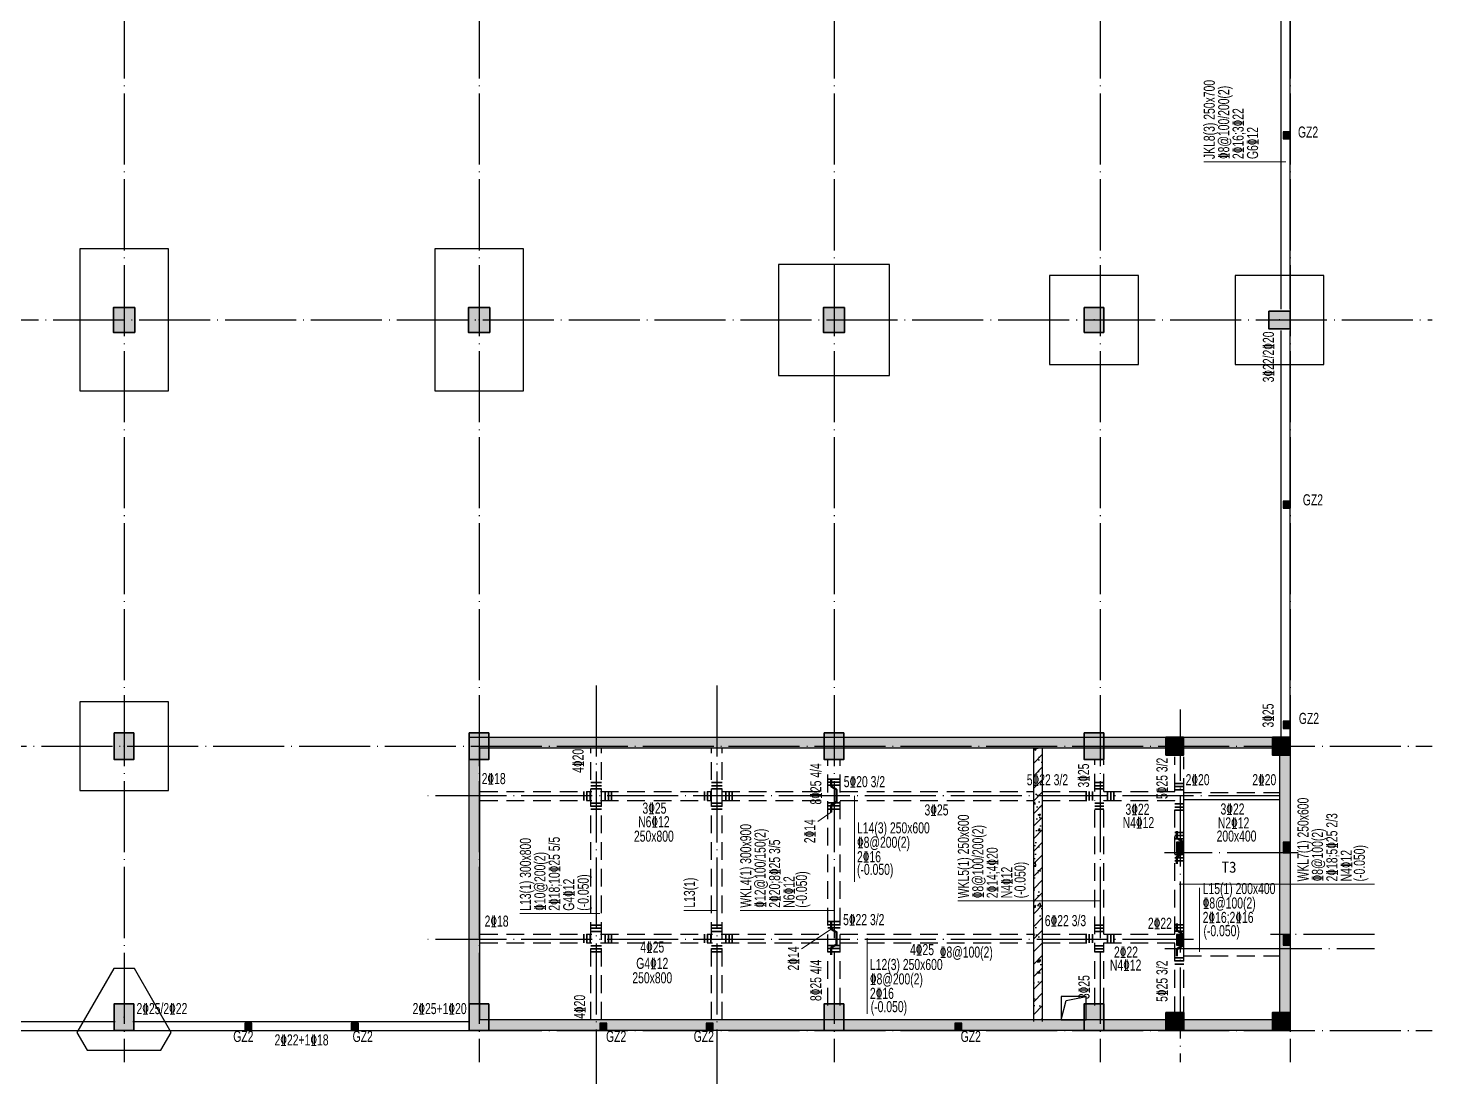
# Model space of a CAD drawing. Extents: x -695511 to 885008, y -751583 to -95266.
# Drawn here: x -158535 to -118336, y -399607 to -370106 of the extents above; entities that cross this region are included whole.
import ezdxf
from ezdxf.enums import TextEntityAlignment as Align

# ---------------------------------------------------------------- set-up
doc = ezdxf.new("R2010")
doc.units = 0
doc.header["$LTSCALE"] = 1000
doc.header["$MEASUREMENT"] = 0
doc.linetypes.add('DOTE', pattern=[2.42, 2, -0.2, 0.02, -0.2])
doc.linetypes.add('线型3', pattern=[750, 500, -250])
for name, color, linetype in [('13', 13, 'Continuous'), ('14', 1, 'Continuous'), ('3T_GLASS', 5, 'Continuous'), ('_0', 7, 'Continuous'), ('BASE', 2, 'Continuous'), ('DOTE', 1, 'Continuous'), ('GZ', 211, 'Continuous'), ('PUB_HATCH', 8, 'Continuous'), ('SEDOTE', 40, 'DOTE'), ('TZ', 11, 'Continuous'), ('WALL', 4, 'Continuous'), ('填充', 8, 'Continuous')]:
    doc.layers.add(name, color=color, linetype=linetype)
for name, color, linetype, lineweight in [('BEAM', 4, 'Continuous', 25), ('BEAM-DASH', 4, '线型3', 25), ('梁原位标注', 7, 'Continuous', 18), ('梁名称编号', 2, 'Continuous', 18), ('梁标注引线', 2, 'Continuous', 18), ('梁附加吊筋', 1, 'Continuous', 50), ('梁附加箍筋', 1, 'Continuous', 35), ('梁集中标注', 2, 'Continuous', 18), ('砼柱', 2, 'Continuous', 35)]:
    doc.layers.add(name, color=color, linetype=linetype, lineweight=lineweight)
doc.styles.add('_HZTXT', font='gs_txt.shx', dxfattribs={"width": 0.8, "bigfont": 'HZTXT.shx'})
doc.styles.add('HT', font='simhei.ttf', dxfattribs={"width": 0.7})
doc.styles.add('hztxt', font='romand_pkpm', dxfattribs={"bigfont": 'gbcbig'})
doc.styles.add('hztxt0', font='romans.shx', dxfattribs={"bigfont": 'gbcbig0.shx'})
doc.styles.get("Standard").update_dxf_attribs({"font": 'gbenor.shx', "bigfont": 'gbcbig.shx'})
doc.styles.add('宋体', font='simsun.ttc')
doc.styles.add('样式 1', font='GS_TXT.shx', dxfattribs={"width": 0.7, "height": 375, "bigfont": 'yjkchn.shx'})
pattern_1 = [(45, (0, 0), (-176.776695, 176.776695), []), (50, (0, 0), (717.2602, -62.75213), [75, -825]), (355, (0, 0), (-138.75133, 752.19213), [60, -660]), (100.4514, (59.8, -5.2), (578.5094, 689.43954), [63.7402, -701.1421]), (46.1842, (0, 200), (1067.24105, -165.519), [112.5, -1237.5]), (96.6356, (88.9, 186.2), (934.6627, 974.1179), [95.6103, -1051.713]), (351.1842, (0, 200), (934.662, 974.1186), [90, -990]), (21, (100, 150), (596.90705, -402.6189), [75, -825]), (326, (100, 150), (243.3153, 725.15005), [60, -660]), (71.4514, (149.74, 116.45), (840.2226, 322.5305), [63.7402, -701.1421]), (37.5, (0, 0), (12.159855, 332.89385), [0, -652, 0, -670, 0, -662.5]), (7.5, (0, 0), (263.06954, 394.41171), [0, -382, 0, -637, 0, -252.5]), (327.5, (-223, 0), (533.82244, -22.55487), [0, -250, 0, -780, 0, -1035]), (317.5, (-323, 0), (583.18617, 100.10498), [0, -325, 0, -518, 0, -735])]

# ---------------------------------------------------------------- blocks, each defined once
blk = doc.blocks.new('zw')
at = {"layer": 'DOTE', "linetype": 'DOTE'}
for p, q in [((-110223, -1007232), (-110223, -1049032)), ((-100223, -1007232), (-100223, -1049032)), ((-90223, -1007232), (-90223, -1049032)), ((-82723, -1007232), (-82723, -1049032)), ((-77373, -1007232), (-77373, -1049032)), ((-172717, -1028132), (-73373, -1028132)), ((-80471, -1039103), (-80471, -1049032)), ((-187573, -1040132), (-73373, -1040132)), ((-187573, -1048132), (-73373, -1048132))]:
    blk.add_line(p, q, dxfattribs=at)
blk = doc.blocks.new('1fmb')
at = {"layer": 'PUB_HATCH'}
h = blk.add_hatch(dxfattribs=at)
h.set_pattern_fill('钢筋混凝土', color=256, scale=100)
h.set_pattern_definition(pattern_1)
h.paths.add_polyline_path([(-100498, -807894), (-77373, -807894), (-77373, -799644), (-100498, -799644)])
h.paths.add_polyline_path([(-77673, -799944), (-77673, -807594), (-100198, -807594), (-100198, -799944)], flags=16)
h.paths.add_polyline_path([(-84348, -807594), (-84348, -799944), (-84598, -799944), (-84598, -807594)], flags=0)
h = blk.add_hatch(dxfattribs=at)
h.set_pattern_fill('钢筋混凝土', color=256, scale=100)
h.set_pattern_definition(pattern_1)
h.paths.add_polyline_path([(-84348, -807594), (-84348, -799944), (-84598, -799944), (-84598, -807594)])
at = {"layer": '_0'}
blk.add_lwpolyline([(-83823, -807594), (-83687, -807055), (-83123, -806944)], dxfattribs=at)
blk.add_lwpolyline([(-83823, -807594), (-83123, -807594), (-83123, -806944), (-83823, -806944)], close=True, dxfattribs=at)
at = {"layer": 'BEAM'}
for p, q in [((-77623, -787594), (-77623, -776194)), ((-77373, -787594), (-77373, -776194)), ((-77623, -799694), (-77623, -788194)), ((-77373, -799694), (-77373, -788194)), ((-80371, -805434), (-80371, -801194)), ((-80371, -801394), (-77673, -801394)), ((-80371, -805594), (-77673, -805594)), ((-119973, -807644), (-110473, -807644)), ((-119973, -807894), (-110473, -807894)), ((-109973, -807644), (-100498, -807644)), ((-109973, -807894), (-100498, -807894))]:
    blk.add_line(p, q, dxfattribs=at)
at = {"layer": 'BEAM-DASH', "ltscale": 0.001}
for p, q in [((-97073, -807594), (-97073, -799944)), ((-96773, -807594), (-96773, -799944)), ((-93673, -807594), (-93673, -799944)), ((-93373, -807594), (-93373, -799944)), ((-90398, -807194), (-90398, -800294)), ((-90048, -807194), (-90048, -800294)), ((-82873, -801169), (-82873, -800294)), ((-82623, -801169), (-82623, -800294)), ((-80621, -801169), (-80621, -800194)), ((-80371, -801294), (-80371, -800194)), ((-100198, -801169), (-97048, -801169)), ((-100198, -801419), (-97048, -801419)), ((-96798, -801169), (-93673, -801169)), ((-96798, -801419), (-93673, -801419)), ((-93373, -801169), (-90398, -801169)), ((-93373, -801419), (-90398, -801419)), ((-90048, -801169), (-84598, -801169)), ((-90048, -801419), (-84598, -801419)), ((-84348, -801169), (-82873, -801169)), ((-84348, -801419), (-82873, -801419)), ((-82873, -805184), (-82873, -801419)), ((-82623, -801169), (-80621, -801169)), ((-82623, -801419), (-80621, -801419)), ((-82623, -805184), (-82623, -801419)), ((-80621, -805184), (-80621, -801419)), ((-80371, -801194), (-77673, -801194)), ((-100198, -805184), (-97048, -805184)), ((-100198, -805434), (-97048, -805434)), ((-96798, -805184), (-93648, -805184)), ((-96798, -805434), (-93648, -805434)), ((-93398, -805184), (-90398, -805184)), ((-93398, -805434), (-90398, -805434)), ((-90048, -805184), (-84598, -805184)), ((-90048, -805434), (-84598, -805434)), ((-84348, -805184), (-82873, -805184)), ((-84348, -805434), (-82873, -805434)), ((-82873, -807194), (-82873, -805434)), ((-82623, -805184), (-80621, -805184)), ((-82623, -807194), (-82623, -805434)), ((-82623, -805434), (-80621, -805434)), ((-80621, -807444), (-80621, -805434)), ((-80371, -807444), (-80371, -805234)), ((-80371, -805794), (-77673, -805794))]:
    blk.add_line(p, q, dxfattribs=at)
at = {"layer": 'WALL', "color": 6}
for p, q in [((-84598, -807644), (-84598, -799944)), ((-84348, -807644), (-84348, -799944))]:
    blk.add_line(p, q, dxfattribs=at)
for points in [[(-100498, -799644), (-77373, -799644), (-77373, -807894), (-100498, -807894)], [(-100198, -799944), (-77673, -799944), (-77673, -807594), (-100198, -807594)]]:
    blk.add_lwpolyline(points, close=True, dxfattribs=at)
blk = doc.blocks.new('1fcol')
at = {"layer": '填充'}
h = blk.add_hatch(color=256, dxfattribs=at)
h.dxf.hatch_style = 1
h.paths.add_polyline_path([(-139093, -882913), (-139693, -882913), (-139693, -883613), (-139093, -883613)])
h = blk.add_hatch(color=256, dxfattribs=at)
h.dxf.hatch_style = 1
h.paths.add_polyline_path([(-129093, -882913), (-129693, -882913), (-129693, -883613), (-129093, -883613)])
h = blk.add_hatch(color=256, dxfattribs=at)
h.dxf.hatch_style = 1
h.paths.add_polyline_path([(-119093, -882913), (-119693, -882913), (-119693, -883613), (-119093, -883613)])
h = blk.add_hatch(color=256, dxfattribs=at)
h.dxf.hatch_style = 1
h.paths.add_polyline_path([(-111793, -882913), (-112343, -882913), (-112343, -883613), (-111793, -883613)])
h = blk.add_hatch(color=256, dxfattribs=at)
h.dxf.hatch_style = 1
h.paths.add_polyline_path([(-107143, -883013), (-107143, -883513), (-106543, -883513), (-106543, -883013)])
h = blk.add_hatch(color=256, dxfattribs=at)
h.dxf.hatch_style = 1
h.paths.add_polyline_path([(-139118, -894888), (-139668, -894888), (-139668, -895638), (-139118, -895638)])
h = blk.add_hatch(color=256, dxfattribs=at)
h.dxf.hatch_style = 1
h.paths.add_polyline_path([(-129118, -894888), (-129668, -894888), (-129668, -895638), (-129118, -895638)])
h = blk.add_hatch(color=256, dxfattribs=at)
h.dxf.hatch_style = 1
h.paths.add_polyline_path([(-119118, -894888), (-119668, -894888), (-119668, -895638), (-119118, -895638)])
h = blk.add_hatch(color=256, dxfattribs=at)
h.dxf.hatch_style = 1
h.paths.add_polyline_path([(-111793, -894888), (-112343, -894888), (-112343, -895638), (-111793, -895638)])
h = blk.add_hatch(color=256, dxfattribs=at)
h.dxf.hatch_style = 1
h.paths.add_polyline_path([(-109543, -895013), (-110043, -895013), (-110043, -895513), (-109543, -895513)])
h = blk.add_hatch(color=256, dxfattribs=at)
h.dxf.hatch_style = 1
h.paths.add_polyline_path([(-106543, -895013), (-107043, -895013), (-107043, -895513), (-106543, -895513)])
h = blk.add_hatch(color=256, dxfattribs=at)
h.dxf.hatch_style = 1
h.paths.add_polyline_path([(-139118, -902513), (-139668, -902513), (-139668, -903263), (-139118, -903263)])
h = blk.add_hatch(color=256, dxfattribs=at)
h.dxf.hatch_style = 1
h.paths.add_polyline_path([(-129118, -902513), (-129668, -902513), (-129668, -903263), (-129118, -903263)])
h = blk.add_hatch(color=256, dxfattribs=at)
h.dxf.hatch_style = 1
h.paths.add_polyline_path([(-119118, -902513), (-119668, -902513), (-119668, -903263), (-119118, -903263)])
h = blk.add_hatch(color=256, dxfattribs=at)
h.dxf.hatch_style = 1
h.paths.add_polyline_path([(-111793, -902513), (-112343, -902513), (-112343, -903263), (-111793, -903263)])
h = blk.add_hatch(color=256, dxfattribs=at)
h.dxf.hatch_style = 1
h.paths.add_polyline_path([(-109541, -902763), (-110041, -902763), (-110041, -903263), (-109541, -903263)])
h = blk.add_hatch(color=256, dxfattribs=at)
h.dxf.hatch_style = 1
h.paths.add_polyline_path([(-106543, -902763), (-107043, -902763), (-107043, -903263), (-106543, -903263)])
at = {"layer": '砼柱', "lineweight": 35}
for points in [[(-139093, -882913), (-139693, -882913), (-139693, -883613), (-139093, -883613)], [(-129093, -882913), (-129693, -882913), (-129693, -883613), (-129093, -883613)], [(-119093, -882913), (-119693, -882913), (-119693, -883613), (-119093, -883613)], [(-111793, -882913), (-112343, -882913), (-112343, -883613), (-111793, -883613)], [(-107143, -883013), (-107143, -883513), (-106543, -883513), (-106543, -883013)], [(-139118, -894888), (-139668, -894888), (-139668, -895638), (-139118, -895638)], [(-129118, -894888), (-129668, -894888), (-129668, -895638), (-129118, -895638)], [(-119118, -894888), (-119668, -894888), (-119668, -895638), (-119118, -895638)], [(-111793, -894888), (-112343, -894888), (-112343, -895638), (-111793, -895638)], [(-109543, -895013), (-110043, -895013), (-110043, -895513), (-109543, -895513)], [(-106543, -895013), (-107043, -895013), (-107043, -895513), (-106543, -895513)], [(-139118, -902513), (-139668, -902513), (-139668, -903263), (-139118, -903263)], [(-129118, -902513), (-129668, -902513), (-129668, -903263), (-129118, -903263)], [(-119118, -902513), (-119668, -902513), (-119668, -903263), (-119118, -903263)], [(-111793, -902513), (-112343, -902513), (-112343, -903263), (-111793, -903263)], [(-109541, -902763), (-110041, -902763), (-110041, -903263), (-109541, -903263)], [(-106543, -902763), (-107043, -902763), (-107043, -903263), (-106543, -903263)]]:
    blk.add_lwpolyline(points, close=True, dxfattribs=at)
blk = doc.blocks.new('1fgzz')
at = {"layer": 'GZ'}
h = blk.add_hatch(color=256, dxfattribs=at)
h.dxf.hatch_style = 1
h.paths.add_polyline_path([(-76282, -644601), (-76282, -644401), (-76482, -644401), (-76482, -644601)])
h = blk.add_hatch(color=256, dxfattribs=at)
h.dxf.hatch_style = 1
h.paths.add_polyline_path([(-76282, -655001), (-76282, -654801), (-76482, -654801), (-76482, -655001)])
h = blk.add_hatch(color=256, dxfattribs=at)
h.dxf.hatch_style = 1
h.paths.add_polyline_path([(-76282, -661201), (-76282, -661001), (-76482, -661001), (-76482, -661201)])
h = blk.add_hatch(color=256, dxfattribs=at)
h.dxf.hatch_style = 1
h.paths.add_polyline_path([(-105532, -669701), (-105532, -669501), (-105732, -669501), (-105732, -669701)])
h = blk.add_hatch(color=256, dxfattribs=at)
h.dxf.hatch_style = 1
h.paths.add_polyline_path([(-102532, -669701), (-102532, -669501), (-102732, -669501), (-102732, -669701)])
h = blk.add_hatch(color=256, dxfattribs=at)
h.dxf.hatch_style = 1
h.paths.add_polyline_path([(-95532, -669701), (-95532, -669501), (-95732, -669501), (-95732, -669701)])
h = blk.add_hatch(color=256, dxfattribs=at)
h.dxf.hatch_style = 1
h.paths.add_polyline_path([(-92532, -669701), (-92532, -669501), (-92732, -669501), (-92732, -669701)])
h = blk.add_hatch(color=256, dxfattribs=at)
h.dxf.hatch_style = 1
h.paths.add_polyline_path([(-85532, -669701), (-85532, -669501), (-85732, -669501), (-85732, -669701)])
for points in [[(-76282, -644601), (-76282, -644401), (-76482, -644401), (-76482, -644601), (-76282, -644601)], [(-76282, -655001), (-76282, -654801), (-76482, -654801), (-76482, -655001), (-76282, -655001)], [(-76282, -661201), (-76282, -661001), (-76482, -661001), (-76482, -661201), (-76282, -661201)], [(-105532, -669701), (-105532, -669501), (-105732, -669501), (-105732, -669701), (-105532, -669701)], [(-102532, -669701), (-102532, -669501), (-102732, -669501), (-102732, -669701), (-102532, -669701)], [(-95532, -669701), (-95532, -669501), (-95732, -669501), (-95732, -669701), (-95532, -669701)], [(-92532, -669701), (-92532, -669501), (-92732, -669501), (-92732, -669701), (-92532, -669701)], [(-85532, -669701), (-85532, -669501), (-85732, -669501), (-85732, -669701), (-85532, -669701)]]:
    blk.add_lwpolyline(points, dxfattribs=at)
blk = doc.blocks.new('ct1')
at = {"layer": 'BASE', "color": 9}
for points in [[(-464600, -687823), (-462100, -687823), (-462100, -683823), (-464600, -683823)], [(-454600, -687823), (-452100, -687823), (-452100, -683823), (-454600, -683823)], [(-444911, -687384), (-441789, -687384), (-441789, -684262), (-444911, -684262)], [(-434775, -687073), (-434775, -684573), (-437275, -684573), (-437275, -687073)], [(-429550, -687073), (-429550, -684573), (-432050, -684573), (-432050, -687073)], [(-462100, -699073), (-462100, -696573), (-464600, -696573), (-464600, -699073)], [(-463639, -704082), (-464677, -705881), (-464389, -706381), (-462311, -706381), (-462023, -705881), (-463061, -704082)]]:
    blk.add_lwpolyline(points, close=True, dxfattribs=at)
for p in [(-463350, -685823), (-463350, -685823), (-453350, -685823), (-453350, -685823), (-443350, -685823), (-436025, -685823), (-430800, -685823), (-463350, -697823), (-463350, -705448)]:
    blk.add_point(p, dxfattribs=at)
blk = doc.blocks.new('弘吉车间2')
at = {"layer": '14'}
h = blk.add_hatch(dxfattribs=at)
h.set_pattern_fill('ANSI31', color=256, scale=100, angle=135, style=0)
h.set_pattern_definition([(180, (-226475.39, -78017.824), (-3e-15, -12.5), [])])
edge = h.paths.add_edge_path()
edge.add_line((-9011, 2855), (-9011, 2773))
edge.add_line((-9011, 2773), (-9152, 2773))
edge.add_line((-9152, 2773), (-9152, 3084))
edge.add_arc((-9062, 3084), 90, 90, 180, ccw=False)
edge.add_line((-9062, 3174), (-8271, 3174))
edge.add_arc((-8271, 3084), 90, 0, 90, ccw=False)
edge.add_line((-8181, 3084), (-8181, 2768))
edge.add_line((-8181, 2768), (-8311, 2768))
edge.add_line((-8311, 2768), (-8311, 2862))
edge.add_line((-8311, 2862), (-8282, 2862))
edge.add_line((-8282, 2862), (-8268, 2862))
edge.add_line((-8268, 2862), (-8268, 3074))
edge.add_line((-8268, 3074), (-9055, 3074))
edge.add_line((-9055, 3074), (-9055, 2855))
edge.add_line((-9055, 2855), (-9011, 2855))
h.paths.add_polyline_path([(-8629, 2622), (-8629, 3030), (-8321, 3030), (-8321, 2942), (-8535, 2942), (-8535, 2855), (-8362, 2855), (-8362, 2525), (-8542, 2525), (-8542, 2442), (-8320, 2442), (-8320, 2365), (-8628, 2365), (-8628, 2526), (-8697, 2526), (-8697, 2365), (-9006, 2365), (-9006, 2442), (-8784, 2442), (-8784, 2525), (-8963, 2525), (-8963, 2855), (-8790, 2855), (-8790, 2942), (-9004, 2942), (-9004, 3030), (-8697, 3030), (-8697, 2622)])
h.paths.add_polyline_path([(-8874, 2772), (-8776, 2772), (-8776, 2616), (-8874, 2616)], flags=16)
h.paths.add_polyline_path([(-8452, 2772), (-8549, 2772), (-8549, 2616), (-8452, 2616)], flags=16)
edge = h.paths.add_edge_path()
edge.add_line((-9011, 2525), (-9011, 2607))
edge.add_line((-9011, 2607), (-9152, 2607))
edge.add_line((-9152, 2607), (-9152, 2296))
edge.add_arc((-9062, 2296), 90, 180, 270)
edge.add_line((-9062, 2206), (-8271, 2206))
edge.add_arc((-8271, 2296), 90, 270, 360)
edge.add_line((-8181, 2296), (-8181, 2612))
edge.add_line((-8181, 2612), (-8311, 2612))
edge.add_line((-8311, 2612), (-8311, 2518))
edge.add_line((-8311, 2518), (-8282, 2518))
edge.add_line((-8282, 2518), (-8268, 2518))
edge.add_line((-8268, 2518), (-8268, 2306))
edge.add_line((-8268, 2306), (-9055, 2306))
edge.add_line((-9055, 2306), (-9055, 2525))
edge.add_line((-9055, 2525), (-9011, 2525))
for p, q in [((-9300, 29320), (-9300, 0)), ((-9300, 29320), (0, 29320)), ((-9300, 24820), (0, 24820)), ((-9300, 20320), (0, 20320)), ((-9300, 18320), (0, 18320)), ((-9300, 16320), (0, 16320)), ((-9300, 15320), (0, 15320)), ((-9300, 14320), (0, 14320)), ((-9300, 13320), (0, 13320)), ((-9300, 12320), (0, 12320)), ((-9300, 11320), (0, 11320)), ((-9300, 10320), (0, 10320)), ((-9300, 9320), (0, 9320)), ((-9300, 8320), (0, 8320)), ((-9300, 7320), (0, 7320)), ((-9300, 6320), (0, 6320)), ((-9300, 5320), (0, 5320)), ((-9300, 4320), (0, 4320)), ((-9300, 3320), (0, 3320)), ((-9300, 3320), (0, 3320))]:
    blk.add_line(p, q, dxfattribs=at)
for points in [[(-9300, 0), (0, 0), (0, 29320), (-9300, 29320)], [(-8874, 2772), (-8776, 2772), (-8776, 2616), (-8874, 2616)], [(-8452, 2772), (-8549, 2772), (-8549, 2616), (-8452, 2616)]]:
    blk.add_lwpolyline(points, close=True, dxfattribs=at)
for points in [[(-9011, 2855), (-9011, 2773), (-9152, 2773), (-9152, 3084, -0.414214), (-9062, 3174), (-8271, 3174, -0.414214), (-8181, 3084), (-8181, 2768), (-8311, 2768), (-8311, 2862), (-8282, 2862), (-8268, 2862), (-8268, 3074), (-9055, 3074), (-9055, 2855)], [(-9011, 2525), (-9011, 2607), (-9152, 2607), (-9152, 2296, 0.414214), (-9062, 2206), (-8271, 2206, 0.414214), (-8181, 2296), (-8181, 2612), (-8311, 2612), (-8311, 2518), (-8282, 2518), (-8268, 2518), (-8268, 2306), (-9055, 2306), (-9055, 2525)]]:
    blk.add_lwpolyline(points, format="xyb", close=True, dxfattribs=at)
blk.add_lwpolyline([(-8629, 2622), (-8629, 2622), (-8629, 3030), (-8321, 3030), (-8321, 2942), (-8535, 2942), (-8535, 2855), (-8362, 2855), (-8362, 2525), (-8542, 2525), (-8542, 2442), (-8320, 2442), (-8320, 2365), (-8628, 2365), (-8628, 2526), (-8697, 2526), (-8697, 2365), (-9006, 2365), (-9006, 2442), (-8784, 2442), (-8784, 2525), (-8963, 2525), (-8963, 2855), (-8790, 2855), (-8790, 2942), (-9004, 2942), (-9004, 3030), (-8697, 3030), (-8697, 2622), (-8629, 2622)], dxfattribs=at)
at = {"layer": '13', "color": 7, "style": '_HZTXT', "width": 0.85}
for s, height, p in [('佛山市天地元一净化设备有限公司', 417.91, (-6694, 19336)), ('净化智能装备总部项目-', 417.91, (-6750, 18616)), ('2号车间', 417.9, (-2815, 18616)), ('佛山市天地元一净化设备有限公司', 417.91, (-6282, 17179)), ('结 施', 400, (-6198, 14522)), ('GS-  /32', 400, (-6198, 13522)), ('第 1 版', 400, (-6198, 12522)), ('2025.09', 400, (-6166, 11522)), ('AT-FS25023E', 400, (-6166, 3522))]:
    blk.add_text(s, height=height, dxfattribs=at).set_placement(p)
at = {"layer": '13', "style": 'hztxt', "width": 0.7}
for s, p in [('建筑工程甲级设计证书号：A144002161', (-8015, 1568)), ('市政工程乙级设计证书号：A244002168', (-8015, 1144)), ('城乡规划编制乙级证书编号：粤自资规乙字23440110', (-8015, 639)), ('电话 Tel：020-84214629', (-8015, 159))]:
    blk.add_text(s, height=350, rotation=359.9997, dxfattribs=at).set_placement(p)
at = {"layer": '14'}
for s, height, style, width, p in [('注册章', 350, '宋体', 0.82, (-9173, 24949)), ('工程设计出图专用章', 350, '宋体', 0.82, (-9173, 20449)), ('项', 350, '宋体', 0.82, (-9176, 19220)), ('目', 350, '宋体', 0.82, (-8632, 19220)), ('名', 350, '宋体', 0.82, (-8081, 19220)), ('称', 350, '宋体', 0.82, (-7542, 19220)), ('兴', 350, '宋体', 0.82, (-9176, 17220)), ('建', 350, '宋体', 0.82, (-8632, 17220)), ('单', 350, '宋体', 0.82, (-8081, 17220)), ('位', 350, '宋体', 0.82, (-7542, 17220)), ('图      名', 350, '宋体', 0.82, (-9176, 15566)), ('图      别', 350, '宋体', 0.82, (-9176, 14566)), ('图      号', 350, '宋体', 0.82, (-9176, 13566)), ('版  本  号', 350, '宋体', 0.82, (-9176, 12566)), ('日      期', 350, '宋体', 0.82, (-9176, 11566)), ('制      图', 350, '宋体', 0.82, (-9176, 10566)), ('设      计', 350, '宋体', 0.82, (-9176, 9566)), ('专业负责人', 350, '宋体', 0.82, (-9176, 8566)), ('项目负责人', 350, '宋体', 0.82, (-9176, 7566)), ('专业校对人', 350, '宋体', 0.82, (-9149, 6566, -24845)), ('审  核  人', 350, '宋体', 0.82, (-9149, 5566, -24845)), ('审  定  人', 350, '宋体', 0.82, (-9149, 4566, -24845)), ('设  计  号', 350, '宋体', 0.82, (-9149, 3566, -24845)), ('广州亚泰建筑设计院有限公司', 480, 'HT', 0.8, (-8033, 2612))]:
    blk.add_text(s, height=height, dxfattribs=dict(at, style=style, width=width)).set_placement(p)
at = {"layer": '14', "width": 0.8}
blk.add_text('GUANGZHOU ASIA TOP ARCHITECTURAL DESIGNINSTITUTE CO.,LTD', height=198, rotation=359.9997, dxfattribs=at).set_placement((-7987, 2124, -24845))
at = {"layer": '14', "style": 'hztxt0'}
for s, p in [('电子文件名：', (-24105, -584)), ('图纸版权属设计单位所有，未经许可，外人及外单位不得翻印复制作为其他工程之用。', (-14838, -548))]:
    blk.add_text(s, height=450, rotation=359.9997, dxfattribs=at).set_placement(p)

msp = doc.modelspace()

# ---------------------------------------------------------------- hatches: boundary and pattern name
at = {"layer": 'TZ'}
h = msp.add_hatch(color=256, dxfattribs=at)
h.dxf.hatch_style = 1
h.paths.add_polyline_path([(-126191.2, -393308.8), (-125991.2, -393308.8), (-125991.2, -393008.8), (-126191.2, -393008.8)])
h = msp.add_hatch(color=256, dxfattribs=at)
h.dxf.hatch_style = 1
h.paths.add_polyline_path([(-123193.3, -393308.8), (-122993.3, -393308.8), (-122993.3, -393008.8), (-123193.3, -393008.8)])
h = msp.add_hatch(color=256, dxfattribs=at)
h.dxf.hatch_style = 1
h.paths.add_polyline_path([(-126191.2, -395908.8), (-125991.2, -395908.8), (-125991.2, -395608.8), (-126191.2, -395608.8)])
h = msp.add_hatch(color=256, dxfattribs=at)
h.dxf.hatch_style = 1
h.paths.add_polyline_path([(-123193.3, -395908.8), (-122993.3, -395908.8), (-122993.3, -395608.8), (-123193.3, -395608.8)])

# ---------------------------------------------------------------- linework, layer by layer
at = {"layer": 'SEDOTE', "linetype": 'DOTE'}
for points in [[(-142543.3, -388600.6), (-142543.3, -400248.2)], [(-139143.3, -388600.6), (-139143.3, -400248.2)], [(-123293.3, -391708.8), (-147281.6, -391708.8)], [(-122770.8, -393308.8), (-126536.9, -393308.8)], [(-125713.4, -395748.8), (-147281.6, -395748.8)], [(-120619.4, -395608.8), (-123547.9, -395608.8)], [(-126522.4, -396008.8), (-120616.9, -396008.8)]]:
    msp.add_lwpolyline(points, dxfattribs=at)
at = {"layer": 'TZ'}
for points in [[(-126191.2, -393308.8), (-125991.2, -393308.8), (-125991.2, -393008.8), (-126191.2, -393008.8)], [(-123193.3, -393308.8), (-122993.3, -393308.8), (-122993.3, -393008.8), (-123193.3, -393008.8)], [(-126191.2, -395908.8), (-125991.2, -395908.8), (-125991.2, -395608.8), (-126191.2, -395608.8)], [(-123193.3, -395908.8), (-122993.3, -395908.8), (-122993.3, -395608.8), (-123193.3, -395608.8)]]:
    msp.add_lwpolyline(points, close=True, dxfattribs=at)
at = {"layer": '梁原位标注'}
for points in [[(-136295.4, -392425.8), (-135921.5, -392165.1)], [(-136754.7, -396009.5), (-135921.5, -395456.9)]]:
    msp.add_lwpolyline(points, dxfattribs=at)
at = {"layer": '梁标注引线', "color": 6, "lineweight": 18}
for p, q in [((-123118.3, -373854.6), (-125428.4, -373854.6)), ((-126116.1, -394191.9), (-120621.2, -394191.9)), ((-128343.3, -394664.8), (-132354.2, -394664.8)), ((-135843.3, -394931.4), (-138486.7, -394931.4))]:
    msp.add_line(p, q, dxfattribs=at)
at = {"layer": '梁标注引线', "color": 3, "lineweight": 18}
for p, q in [((-135270.1, -391708.8), (-135270.1, -394124.5)), ((-125550.2, -394300.3), (-125550.2, -396095.1)), ((-142443.3, -395016.9), (-144692.5, -395016.9)), ((-139143.3, -394930.5), (-140072.1, -394930.5)), ((-134906.7, -395715.8), (-134906.7, -397840.1))]:
    msp.add_line(p, q, dxfattribs=at)
at = {"layer": '梁附加吊筋', "lineweight": 50}
for points in [[(-135921.5, -392165.1), (-135921.5, -391965.1), (-135771.5, -391878.5), (-135771.5, -391528.5), (-135921.5, -391441.9), (-135921.5, -391241.9)], [(-126185.6, -393620.6), (-126185.6, -393420.6), (-126032.4, -393334), (-126032.4, -392984), (-126185.6, -392897.4), (-126185.6, -392697.4)], [(-135921.5, -396180.1), (-135921.5, -395980.1), (-135771.5, -395893.5), (-135771.5, -395543.5), (-135921.5, -395456.9), (-135921.5, -395256.9)], [(-126185.6, -396220.6), (-126185.6, -396020.6), (-126032.4, -395934), (-126032.4, -395584), (-126185.6, -395497.4), (-126185.6, -395297.4)]]:
    msp.add_lwpolyline(points, dxfattribs=at)
at = {"layer": '梁附加箍筋', "lineweight": 35}
for p, q in [((-142393.3, -391333.7), (-142693.3, -391333.7)), ((-142393.3, -391421.2), (-142693.3, -391421.2)), ((-142393.3, -391508.7), (-142693.3, -391508.7)), ((-138993.3, -391333.7), (-139293.3, -391333.7)), ((-138993.3, -391421.2), (-139293.3, -391421.2)), ((-138993.3, -391508.7), (-139293.3, -391508.7)), ((-135668.3, -391233), (-136018.3, -391233)), ((-135668.3, -391320.5), (-136018.3, -391320.5)), ((-135668.3, -391408), (-136018.3, -391408)), ((-128243.3, -391333.7), (-128493.3, -391333.7)), ((-128243.3, -391421.2), (-128493.3, -391421.2)), ((-128243.3, -391508.7), (-128493.3, -391508.7)), ((-125991.2, -391358.7), (-126241.2, -391358.7)), ((-125991.2, -391446.2), (-126241.2, -391446.2)), ((-125991.2, -391533.7), (-126241.2, -391533.7)), ((-142890.4, -391833.8), (-142890.4, -391583.8)), ((-142802.9, -391833.8), (-142802.9, -391583.8)), ((-142715.4, -391833.8), (-142715.4, -391583.8)), ((-142393.3, -391910.7), (-142693.3, -391910.7)), ((-142286.9, -391833.8), (-142286.9, -391583.8)), ((-142199.4, -391833.8), (-142199.4, -391583.8)), ((-142111.9, -391833.8), (-142111.9, -391583.8)), ((-139490.4, -391833.8), (-139490.4, -391583.8)), ((-139402.9, -391833.8), (-139402.9, -391583.8)), ((-139315.4, -391833.8), (-139315.4, -391583.8)), ((-138993.3, -391910.7), (-139293.3, -391910.7)), ((-138886.9, -391833.8), (-138886.9, -391583.8)), ((-138799.4, -391833.8), (-138799.4, -391583.8)), ((-138711.9, -391833.8), (-138711.9, -391583.8)), ((-135668.3, -391905.3), (-136018.3, -391905.3)), ((-128740.4, -391833.8), (-128740.4, -391583.8)), ((-128652.9, -391833.8), (-128652.9, -391583.8)), ((-128565.4, -391833.8), (-128565.4, -391583.8)), ((-128243.3, -391910.7), (-128493.3, -391910.7)), ((-128136.9, -391833.8), (-128136.9, -391583.8)), ((-128049.4, -391833.8), (-128049.4, -391583.8)), ((-127961.9, -391833.8), (-127961.9, -391583.8)), ((-125991.2, -391935.7), (-126241.2, -391935.7)), ((-142393.3, -391998.2), (-142693.3, -391998.2)), ((-142393.3, -392085.7), (-142693.3, -392085.7)), ((-138993.3, -391998.2), (-139293.3, -391998.2)), ((-138993.3, -392085.7), (-139293.3, -392085.7)), ((-135668.3, -391992.8), (-136018.3, -391992.8)), ((-135668.3, -392080.3), (-136018.3, -392080.3)), ((-128243.3, -391998.2), (-128493.3, -391998.2)), ((-128243.3, -392085.7), (-128493.3, -392085.7)), ((-125991.2, -392023.2), (-126241.2, -392023.2)), ((-125991.2, -392110.7), (-126241.2, -392110.7)), ((-125991.2, -392738.5), (-126244.4, -392738.5)), ((-125991.2, -392826), (-126244.4, -392826)), ((-125991.2, -392913.5), (-126244.4, -392913.5)), ((-125991.2, -393360.8), (-126244.4, -393360.8)), ((-125991.2, -393448.3), (-126244.4, -393448.3)), ((-125991.2, -393535.8), (-126244.4, -393535.8)), ((-142393.3, -395348.7), (-142693.3, -395348.7)), ((-142393.3, -395436.2), (-142693.3, -395436.2)), ((-142393.3, -395523.7), (-142693.3, -395523.7)), ((-138993.3, -395348.7), (-139293.3, -395348.7)), ((-138993.3, -395436.2), (-139293.3, -395436.2)), ((-138993.3, -395523.7), (-139293.3, -395523.7)), ((-135668.3, -395248), (-136018.3, -395248)), ((-135668.3, -395335.5), (-136018.3, -395335.5)), ((-135668.3, -395423), (-136018.3, -395423)), ((-128243.3, -395348.7), (-128493.3, -395348.7)), ((-128243.3, -395436.2), (-128493.3, -395436.2)), ((-128243.3, -395523.7), (-128493.3, -395523.7)), ((-125991.2, -395338.5), (-126244.4, -395338.5)), ((-125991.2, -395426), (-126244.4, -395426)), ((-125991.2, -395513.5), (-126244.4, -395513.5)), ((-142890.4, -395848.8), (-142890.4, -395598.8)), ((-142802.9, -395848.8), (-142802.9, -395598.8)), ((-142715.4, -395848.8), (-142715.4, -395598.8)), ((-142393.3, -395925.7), (-142693.3, -395925.7)), ((-142286.9, -395848.8), (-142286.9, -395598.8)), ((-142199.4, -395848.8), (-142199.4, -395598.8)), ((-142111.9, -395848.8), (-142111.9, -395598.8)), ((-139490.4, -395848.8), (-139490.4, -395598.8)), ((-139402.9, -395848.8), (-139402.9, -395598.8)), ((-139315.4, -395848.8), (-139315.4, -395598.8)), ((-138993.3, -395925.7), (-139293.3, -395925.7)), ((-138886.9, -395848.8), (-138886.9, -395598.8)), ((-138799.4, -395848.8), (-138799.4, -395598.8)), ((-138711.9, -395848.8), (-138711.9, -395598.8)), ((-135668.3, -395920.3), (-136018.3, -395920.3)), ((-128740.4, -395848.8), (-128740.4, -395598.8)), ((-128652.9, -395848.8), (-128652.9, -395598.8)), ((-128565.4, -395848.8), (-128565.4, -395598.8)), ((-128243.3, -395925.7), (-128493.3, -395925.7)), ((-128136.9, -395848.8), (-128136.9, -395598.8)), ((-128049.4, -395848.8), (-128049.4, -395598.8)), ((-127961.9, -395848.8), (-127961.9, -395598.8)), ((-142393.3, -396013.2), (-142693.3, -396013.2)), ((-142393.3, -396100.7), (-142693.3, -396100.7)), ((-138993.3, -396013.2), (-139293.3, -396013.2)), ((-138993.3, -396100.7), (-139293.3, -396100.7)), ((-135668.3, -396007.8), (-136018.3, -396007.8)), ((-135668.3, -396095.3), (-136018.3, -396095.3)), ((-128243.3, -396013.2), (-128493.3, -396013.2)), ((-128243.3, -396100.7), (-128493.3, -396100.7)), ((-125991.2, -396268.3), (-126244.4, -396268.3)), ((-125991.2, -396355.8), (-126244.4, -396355.8)), ((-125991.2, -396443.3), (-126244.4, -396443.3))]:
    msp.add_line(p, q, dxfattribs=at)

# ---------------------------------------------------------------- block references
for name, p in [('zw', (-45620.4, 649822.7)), ('1fcol', (-16450.6, 504954))]:
    msp.add_blockref(name, p)
at = {"layer": '3T_GLASS'}
msp.add_blockref('1fmb', (-45620.4, 409584.7), dxfattribs=at)
at = {"layer": '_0', "xscale": 1.5, "yscale": 1.5, "zscale": 1.5}
msp.add_blockref('弘吉车间2', (-94301, -428204.5), dxfattribs=at)
at = {"layer": 'GZ'}
for name, p in [('ct1', (307506.8, 307514.2)), ('1fgzz', (-46711.7, 271391.8))]:
    msp.add_blockref(name, p, dxfattribs=at)

# ---------------------------------------------------------------- texts
at = {"color": 2, "style": '宋体'}
msp.add_text('T3', height=312.5, dxfattribs=at).set_placement((-124928.1, -393964.3), align=Align.BOTTOM_LEFT)
at = {"layer": 'GZ', "style": '样式 1', "width": 0.7}
for p in [(-122772.7, -373270.1), (-122636.2, -383623.1), (-122748.2, -389776.6), (-152768.2, -398730.1), (-149405.2, -398730.1), (-142265.2, -398730.1), (-139795.7, -398730.1), (-132275.2, -398730.1)]:
    msp.add_text('GZ2', height=312.5, dxfattribs=at).set_placement(p, align=Align.BOTTOM_LEFT)
at = {"layer": '梁原位标注', "style": '样式 1', "width": 0.7}
for s, p in [('3%%13222/2%%13220', (-123355.8, -378633.8)), ('4%%13220', (-142805.3, -390383.8)), ('5%%13225 3/2', (-126353.7, -390633.8)), ('8%%13225 4/4', (-136105.8, -390788.6)), ('3%%13225', (-128564.3, -390798.5)), ('5%%13225 3/2', (-126353.7, -396342.8)), ('3%%13225', (-128551.8, -396754.7))]:
    msp.add_text(s, height=312.5, rotation=90, dxfattribs=at).set_placement(p, align=Align.BOTTOM_RIGHT)
for s, p in [('3%%13225', (-123365.1, -389784.2)), ('8%%13225 4/4', (-136105.8, -397483.8)), ('4%%13220', (-142761.8, -397983.8))]:
    msp.add_text(s, height=312.5, rotation=90, dxfattribs=at).set_placement(p, align=Align.BOTTOM_LEFT)
for s, p in [('2%%13218', (-145768.3, -391471.3)), ('5%%13222 3/2', (-130411.8, -391505.1)), ('5%%13220 3/2', (-135568.7, -391558)), ('2%%13218', (-145687.1, -395484.1)), ('5%%13222 3/2', (-135587.2, -395441.7)), ('6%%13222 3/3', (-129904.6, -395470.2)), ('4%%13225', (-141301.3, -396213.5)), ('4%%13225', (-133701.2, -396284.7)), ('2%%13225/2%%13222', (-155493.3, -397946.3))]:
    msp.add_text(s, height=312.5, dxfattribs=at).set_placement(p, align=Align.BOTTOM_LEFT)
for s, p in [('2%%13220', (-125262.7, -391502.6)), ('2%%13220', (-123384.2, -391502.6)), ('2%%13225+1%%13220', (-146193.3, -397946.3))]:
    msp.add_text(s, height=312.5, dxfattribs=at).set_placement(p, align=Align.BOTTOM_RIGHT)
for s, p in [('3%%13225', (-140902.6, -391897.3)), ('3%%13222', (-127295.1, -391929.2)), ('3%%13222', (-124617.2, -391921.3)), ('N6%%13212', (-140918.3, -392279.7)), ('3%%13225', (-132955.8, -391946.3)), ('N4%%13212', (-127267.1, -392302.1)), ('N2%%13212', (-124587.1, -392312.5)), ('250x800', (-140918.3, -392685.9)), ('200x400', (-124503.8, -392683.4)), ('2%%13222', (-126661.8, -395138.9)), ('%%1328@100(2)', (-132116, -395950.1)), ('2%%13222', (-127618.6, -395950.2)), ('G4%%13212', (-140963.7, -396266.7)), ('N4%%13212', (-127628, -396315.6)), ('250x800', (-140963.7, -396673)), ('2%%13222+1%%13218', (-150843.3, -398421.3))]:
    msp.add_text(s, height=312.5, dxfattribs=at).set_placement(p, align=Align.TOP_CENTER)
for p in [(-136682.9, -392702.6), (-137142.2, -396286.4)]:
    msp.add_text('2%%13214', height=312.5, rotation=90, dxfattribs=at).set_placement(p, align=Align.TOP_CENTER)
at = {"layer": '梁名称编号', "color": 6, "style": '样式 1', "width": 0.7}
for s, p in [('JKL8(3) 250x700', (-125428.4, -373779.6)), ('WKL5(1) 250x600', (-132354.2, -394589.8)), ('WKL4(1) 300x900', (-138486.7, -394856.4))]:
    msp.add_text(s, height=312.5, rotation=90, dxfattribs=at).set_placement(p, align=Align.TOP_LEFT)
msp.add_text('WKL7(1) 250x600', height=312.5, rotation=90, dxfattribs=at).set_placement((-122380.5, -394116.9), align=Align.BOTTOM_LEFT)
at = {"layer": '梁标注引线', "color": 3, "lineweight": 18, "style": '样式 1', "width": 0.7}
for s, p in [('L14(3) 250x600', (-135195.1, -392858)), ('%%1328@200(2)', (-135195.1, -393264.2)), ('2%%13216', (-135195.1, -393670.5)), ('(-0.050)', (-135195.1, -394026.5)), ('L15(1) 200x400', (-125456.7, -394566.6)), ('%%1328@100(2)', (-125456.7, -394972.9)), ('2%%13216;2%%13216', (-125456.7, -395379.1)), ('(-0.050)', (-125434.1, -395753.5)), ('L12(3) 250x600', (-134831.7, -396704.6)), ('%%1328@200(2)', (-134831.7, -397110.9)), ('2%%13216', (-134831.7, -397517.1)), ('(-0.050)', (-134809.1, -397891.5))]:
    msp.add_text(s, height=312.5, dxfattribs=at).set_placement(p, align=Align.BOTTOM_LEFT)
for s, p in [('L13(1) 300x800', (-144692.5, -394941.9)), ('2%%13218;10%%13225 5/5', (-143880, -394941.9)), ('%%13210@200(2)', (-144286.2, -394941.9)), ('(-0.050)', (-143064.7, -394941.9)), ('G4%%13212', (-143473.7, -394941.9)), ('L13(1)', (-140072.1, -394855.5))]:
    msp.add_text(s, height=312.5, rotation=90, dxfattribs=at).set_placement(p, align=Align.TOP_LEFT)
at = {"layer": '梁集中标注', "color": 6, "style": '样式 1', "width": 0.7}
for s, p in [('%%1328@100/200(2)', (-125022.1, -373779.6)), ('2%%13216;3%%13222', (-124615.9, -373779.6)), ('G6%%13212', (-124209.6, -373779.6)), ('%%13212@100/150(2)', (-138080.4, -394856.4)), ('%%1328@100/200(2)', (-131948, -394589.8)), ('2%%13220;8%%13225 3/5', (-137674.2, -394856.4)), ('2%%13214;4%%13220', (-131541.7, -394589.8)), ('(-0.050)', (-136915.9, -394856.4)), ('N4%%13212', (-131135.5, -394589.8)), ('(-0.050)', (-130758.5, -394589.8)), ('N6%%13212', (-137267.9, -394856.4))]:
    msp.add_text(s, height=312.5, rotation=90, dxfattribs=at).set_placement(p, align=Align.TOP_LEFT)
for s, p in [('2%%13218;5%%13225 2/3', (-121568, -394116.9)), ('%%1328@100(2)', (-121974.2, -394116.9)), ('(-0.050)', (-120793.2, -394116.9)), ('N4%%13212', (-121161.7, -394116.9))]:
    msp.add_text(s, height=312.5, rotation=90, dxfattribs=at).set_placement(p, align=Align.BOTTOM_LEFT)

doc.saveas('drawing.dxf')
